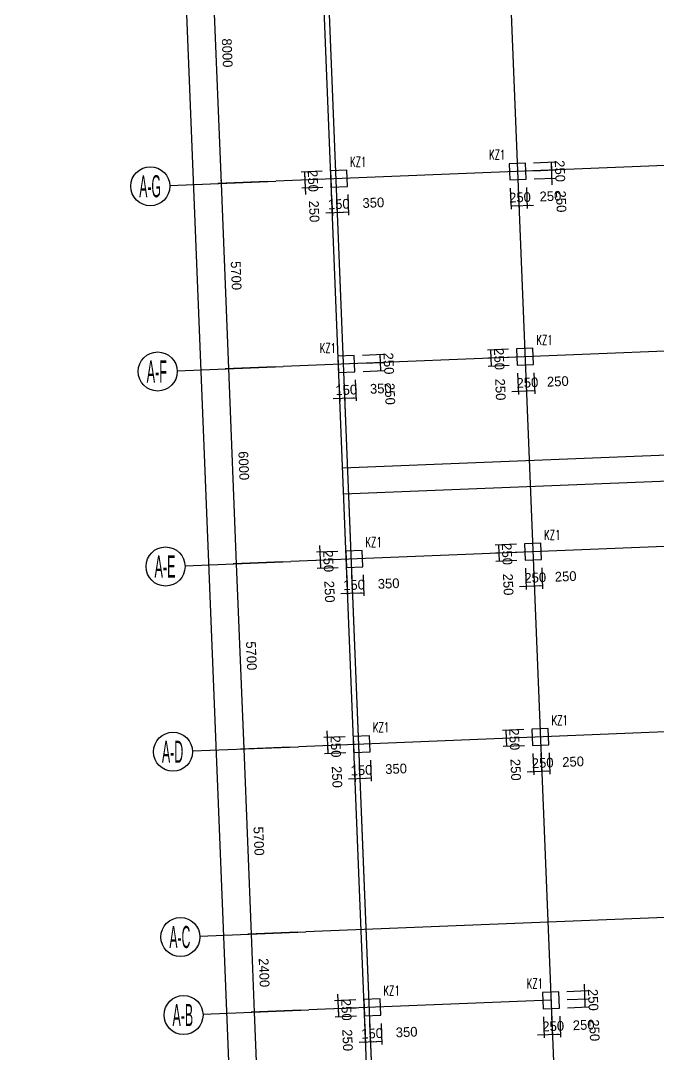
# Model space of a CAD drawing. Extents: x 19107 to 699106, y -67310 to 245688.
# Drawn here: x 471867 to 491483, y 75273 to 107050 of the extents above; entities that cross this region are included whole.
import ezdxf

# ---------------------------------------------------------------- set-up
doc = ezdxf.new("R2010")
doc.units = 0
doc.header["$LTSCALE"] = 100
doc.header["$MEASUREMENT"] = 0
for name, color, linetype in [('DIM', 3, 'Continuous'), ('DOTE', 253, 'Continuous'), ('L-AXIS', 3, 'Continuous'), ('Q-dote', 253, 'Continuous')]:
    doc.layers.add(name, color=color, linetype=linetype)
doc.layers.add('Select Column Frame Position', color=7, linetype='Continuous', lineweight=0)
doc.styles.get("Standard").update_dxf_attribs({"font": 'standard'})
doc.styles.add('汉字', font='汉字')
doc.dimstyles.get("Standard").update_dxf_attribs({"dimtxt": 300, "dimasz": 100, "dimexe": 100, "dimexo": 250, "dimgap": 100, "dimtad": 0, "dimtoh": 1, "dimdec": 0, "dimdsep": 46, "dimcen": 0.09, "dimclrt": 7, "dimadec": 0, "dimazin": 0, "dimtfac": 1, "dimtdec": 4, "dimtofl": 0, "dimtmove": 0, "dimatfit": 3, "dimfxl": 1, "dimtolj": 1, "dimtzin": 0, "dimarcsym": 0})

# ---------------------------------------------------------------- blocks, each defined once
blk = doc.blocks.new('*D2053')
at = {"layer": 'L-AXIS', "color": 0, "linetype": 'ByBlock', "lineweight": -2}
for p, q in [((474241, 232201), (471867, 232105)), ((478441, 70839), (471967, 232109)), ((480715, 70931), (478341, 70835))]:
    blk.add_line(p, q, dxfattribs=at)
for points in [[(471967, 232109), (471988, 232010), (471954, 232009)], [(478441, 70839), (478420, 70939), (478453, 70940)]]:
    blk.add_solid(points, dxfattribs=at)
at = {"layer": 'L-AXIS', "color": 7, "linetype": 'Continuous', "lineweight": -2, "insert": (475554, 151488), "char_height": 300, "width": 1111.67, "attachment_point": 5, "rotation": 272.2988, "style": '汉字'}
blk.add_mtext('161400', dxfattribs=at)
blk = doc.blocks.new('*D523')
at = {"layer": 'L-AXIS', "color": 0, "linetype": 'ByBlock', "lineweight": -2}
for p, q in [((480487, 76626), (478954, 76565)), ((479054, 76569), (479282, 70873)), ((480715, 70931), (479182, 70869))]:
    blk.add_line(p, q, dxfattribs=at)
for points in [[(479054, 76569), (479074, 76469), (479041, 76468)], [(479282, 70873), (479262, 70972), (479295, 70974)]]:
    blk.add_solid(points, dxfattribs=at)
at = {"layer": 'L-AXIS', "color": 7, "linetype": 'Continuous', "lineweight": -2, "insert": (479518, 73735), "char_height": 300, "width": 780, "attachment_point": 5, "rotation": 272.2988, "style": '汉字'}
blk.add_mtext('5700', dxfattribs=at)
blk = doc.blocks.new('_AXISO')
blk.add_circle((0, 0), 0.5)
blk = doc.blocks.new('*D1536')
at = {"layer": 'L-AXIS', "color": 0, "linetype": 'ByBlock', "lineweight": -2}
for p, q in [((479143, 110099), (477610, 110038)), ((477710, 110042), (478031, 102048)), ((479464, 102106), (477931, 102044))]:
    blk.add_line(p, q, dxfattribs=at)
for points in [[(477710, 110042), (477730, 109942), (477697, 109941)], [(478031, 102048), (478010, 102147), (478043, 102149)]]:
    blk.add_solid(points, dxfattribs=at)
at = {"layer": 'L-AXIS', "color": 7, "linetype": 'Continuous', "lineweight": -2, "insert": (478220, 106059), "char_height": 300, "width": 780, "attachment_point": 5, "rotation": 272.2988, "style": '汉字'}
blk.add_mtext('8000', dxfattribs=at)
blk = doc.blocks.new('*D2499')
at = {"layer": 'L-AXIS', "color": 0, "linetype": 'ByBlock', "lineweight": -2}
for p, q in [((479933, 90415), (478400, 90353)), ((478500, 90357), (478729, 84662)), ((480162, 84720), (478629, 84658))]:
    blk.add_line(p, q, dxfattribs=at)
for points in [[(478500, 90357), (478521, 90258), (478487, 90257)], [(478729, 84662), (478708, 84761), (478741, 84763)]]:
    blk.add_solid(points, dxfattribs=at)
at = {"layer": 'L-AXIS', "color": 7, "linetype": 'Continuous', "lineweight": -2, "insert": (478964, 87524), "char_height": 300, "width": 780, "attachment_point": 5, "rotation": 272.2988, "style": '汉字'}
blk.add_mtext('5700', dxfattribs=at)
blk = doc.blocks.new('*D2826')
at = {"layer": 'L-AXIS', "color": 0, "linetype": 'ByBlock', "lineweight": -2}
for p, q in [((480162, 84720), (478629, 84658)), ((478729, 84662), (478957, 78967)), ((480390, 79024), (478857, 78963))]:
    blk.add_line(p, q, dxfattribs=at)
for points in [[(478729, 84662), (478749, 84563), (478716, 84561)], [(478957, 78967), (478937, 79066), (478970, 79067)]]:
    blk.add_solid(points, dxfattribs=at)
at = {"layer": 'L-AXIS', "color": 7, "linetype": 'Continuous', "lineweight": -2, "insert": (479193, 81828), "char_height": 300, "width": 780, "attachment_point": 5, "rotation": 272.2988, "style": '汉字'}
blk.add_mtext('5700', dxfattribs=at)
blk = doc.blocks.new('*D3157')
at = {"layer": 'L-AXIS', "color": 0, "linetype": 'ByBlock', "lineweight": -2}
for p, q in [((480390, 79024), (478857, 78963)), ((478957, 78967), (479054, 76569)), ((480487, 76626), (478954, 76565))]:
    blk.add_line(p, q, dxfattribs=at)
for points in [[(478957, 78967), (478978, 78867), (478945, 78866)], [(479054, 76569), (479033, 76668), (479066, 76669)]]:
    blk.add_solid(points, dxfattribs=at)
at = {"layer": 'L-AXIS', "color": 7, "linetype": 'Continuous', "lineweight": -2, "insert": (479355, 77782), "char_height": 300, "width": 785, "attachment_point": 5, "rotation": 272.2988, "style": '汉字'}
blk.add_mtext('2400', dxfattribs=at)
blk = doc.blocks.new('*D3491')
at = {"layer": 'L-AXIS', "color": 0, "linetype": 'ByBlock', "lineweight": -2}
for p, q in [((479464, 102106), (477931, 102044)), ((478031, 102048), (478259, 96353)), ((479692, 96410), (478159, 96349))]:
    blk.add_line(p, q, dxfattribs=at)
for points in [[(478031, 102048), (478051, 101949), (478018, 101947)], [(478259, 96353), (478239, 96452), (478272, 96453)]]:
    blk.add_solid(points, dxfattribs=at)
at = {"layer": 'L-AXIS', "color": 7, "linetype": 'Continuous', "lineweight": -2, "insert": (478495, 99214), "char_height": 300, "width": 780, "attachment_point": 5, "rotation": 272.2988, "style": '汉字'}
blk.add_mtext('5700', dxfattribs=at)
blk = doc.blocks.new('*D1194')
at = {"layer": 'L-AXIS', "color": 0, "linetype": 'ByBlock', "lineweight": -2}
for p, q in [((479692, 96410), (478159, 96349)), ((478259, 96353), (478500, 90357)), ((479933, 90415), (478400, 90353))]:
    blk.add_line(p, q, dxfattribs=at)
for points in [[(478259, 96353), (478280, 96253), (478247, 96252)], [(478500, 90357), (478479, 90457), (478513, 90458)]]:
    blk.add_solid(points, dxfattribs=at)
at = {"layer": 'L-AXIS', "color": 7, "linetype": 'Continuous', "lineweight": -2, "insert": (478729, 93369), "char_height": 300, "width": 770, "attachment_point": 5, "rotation": 272.2988, "style": '汉字'}
blk.add_mtext('6000', dxfattribs=at)
blk = doc.blocks.new('*D3262')
at = {"layer": 'DIM', "color": 0, "linetype": 'ByBlock', "lineweight": -2}
for p, q in [((482173, 76944), (481523, 76918)), ((481615, 77122), (481641, 76472)), ((482183, 76694), (481533, 76668))]:
    blk.add_line(p, q, dxfattribs=at)
for points in [[(481623, 76922), (481602, 77021), (481636, 77022)], [(481633, 76672), (481654, 76573), (481621, 76572)]]:
    blk.add_solid(points, dxfattribs=at)
at = {"layer": 'DIM', "color": 7, "linetype": 'Continuous', "lineweight": -2, "insert": (481885, 76642), "char_height": 300, "width": 566.67, "attachment_point": 5, "rotation": 272.2988, "style": '汉字'}
blk.add_mtext('250', dxfattribs=at)
blk = doc.blocks.new('*D3627')
at = {"layer": 'DIM', "color": 0, "linetype": 'ByBlock', "lineweight": -2}
for p, q in [((482183, 76694), (481533, 76668)), ((481633, 76672), (481643, 76422)), ((482193, 76444), (481543, 76418))]:
    blk.add_line(p, q, dxfattribs=at)
for points in [[(481633, 76672), (481654, 76573), (481621, 76572)], [(481643, 76422), (481623, 76522), (481656, 76523)]]:
    blk.add_solid(points, dxfattribs=at)
at = {"layer": 'DIM', "color": 7, "linetype": 'Continuous', "lineweight": -2, "insert": (481922, 75707), "char_height": 300, "width": 566.67, "attachment_point": 5, "rotation": 272.2988, "style": '汉字'}
blk.add_mtext('250', dxfattribs=at)
blk = doc.blocks.new('*D3947')
at = {"layer": 'DIM', "color": 0, "linetype": 'ByBlock', "lineweight": -2}
for p, q in [((482453, 76205), (482479, 75555)), ((482602, 76211), (482629, 75561)), ((482275, 75647), (482824, 75669))]:
    blk.add_line(p, q, dxfattribs=at)
for points in [[(482475, 75655), (482375, 75634), (482374, 75668)], [(482625, 75661), (482724, 75682), (482725, 75648)]]:
    blk.add_solid(points, dxfattribs=at)
at = {"layer": 'DIM', "color": 7, "linetype": 'Continuous', "lineweight": -2, "insert": (482676, 75913), "char_height": 300, "width": 476.67, "attachment_point": 5, "rotation": 2.2988, "style": '汉字'}
blk.add_mtext('150', dxfattribs=at)
blk = doc.blocks.new('*D1680')
at = {"layer": 'DIM', "color": 0, "linetype": 'ByBlock', "lineweight": -2}
for p, q in [((482602, 76211), (482629, 75561)), ((482952, 76225), (482978, 75575)), ((482625, 75661), (482974, 75675))]:
    blk.add_line(p, q, dxfattribs=at)
for points in [[(482625, 75661), (482724, 75682), (482725, 75648)], [(482974, 75675), (482875, 75654), (482874, 75688)]]:
    blk.add_solid(points, dxfattribs=at)
at = {"layer": 'DIM', "color": 7, "linetype": 'Continuous', "lineweight": -2, "insert": (483740, 75956), "char_height": 300, "width": 566.67, "attachment_point": 5, "rotation": 2.2988, "style": '汉字'}
blk.add_mtext('350', dxfattribs=at)
blk = doc.blocks.new('*D2008')
at = {"layer": 'DIM', "color": 0, "linetype": 'ByBlock', "lineweight": -2}
for p, q in [((487948, 76425), (487974, 75776)), ((488198, 76435), (488224, 75786)), ((487770, 75868), (488420, 75894))]:
    blk.add_line(p, q, dxfattribs=at)
for points in [[(487970, 75876), (487871, 75855), (487870, 75888)], [(488220, 75886), (488319, 75906), (488321, 75873)]]:
    blk.add_solid(points, dxfattribs=at)
at = {"layer": 'DIM', "color": 7, "linetype": 'Continuous', "lineweight": -2, "insert": (488250, 76137), "char_height": 300, "width": 566.67, "attachment_point": 5, "rotation": 2.2988, "style": '汉字'}
blk.add_mtext('250', dxfattribs=at)
blk = doc.blocks.new('*D2032')
at = {"layer": 'DIM', "color": 0, "linetype": 'ByBlock', "lineweight": -2}
for p, q in [((488198, 76435), (488224, 75786)), ((488448, 76445), (488474, 75796)), ((488220, 75886), (488470, 75896))]:
    blk.add_line(p, q, dxfattribs=at)
for points in [[(488220, 75886), (488319, 75906), (488321, 75873)], [(488470, 75896), (488371, 75875), (488369, 75908)]]:
    blk.add_solid(points, dxfattribs=at)
at = {"layer": 'DIM', "color": 7, "linetype": 'Continuous', "lineweight": -2, "insert": (489186, 76175), "char_height": 300, "width": 566.67, "attachment_point": 5, "rotation": 2.2988, "style": '汉字'}
blk.add_mtext('250', dxfattribs=at)
blk = doc.blocks.new('*D2350')
at = {"layer": 'DIM', "color": 0, "linetype": 'ByBlock', "lineweight": -2}
for p, q in [((488677, 76955), (489327, 76981)), ((489237, 76727), (489227, 76977)), ((488688, 76705), (489337, 76731))]:
    blk.add_line(p, q, dxfattribs=at)
for points in [[(489227, 76977), (489248, 76878), (489214, 76876)], [(489237, 76727), (489216, 76826), (489250, 76828)]]:
    blk.add_solid(points, dxfattribs=at)
at = {"layer": 'DIM', "color": 7, "linetype": 'Continuous', "lineweight": -2, "insert": (489516, 76011), "char_height": 300, "width": 566.67, "attachment_point": 5, "rotation": 272.2988, "style": '汉字'}
blk.add_mtext('250', dxfattribs=at)
blk = doc.blocks.new('*D63')
at = {"layer": 'DIM', "color": 0, "linetype": 'ByBlock', "lineweight": -2}
for p, q in [((488667, 77205), (489317, 77231)), ((489235, 76777), (489209, 77427)), ((488677, 76955), (489327, 76981))]:
    blk.add_line(p, q, dxfattribs=at)
for points in [[(489217, 77227), (489196, 77326), (489230, 77327)], [(489227, 76977), (489248, 76878), (489214, 76876)]]:
    blk.add_solid(points, dxfattribs=at)
at = {"layer": 'DIM', "color": 7, "linetype": 'Continuous', "lineweight": -2, "insert": (489478, 76947), "char_height": 300, "width": 566.67, "attachment_point": 5, "rotation": 272.2988, "style": '汉字'}
blk.add_mtext('250', dxfattribs=at)
blk = doc.blocks.new('*D383')
at = {"layer": 'DIM', "color": 0, "linetype": 'ByBlock', "lineweight": -2}
for p, q in [((481290, 85215), (481316, 84566)), ((481848, 85037), (481198, 85011)), ((481858, 84788), (481208, 84762))]:
    blk.add_line(p, q, dxfattribs=at)
for points in [[(481298, 85015), (481278, 85115), (481311, 85116)], [(481308, 84766), (481329, 84666), (481296, 84665)]]:
    blk.add_solid(points, dxfattribs=at)
at = {"layer": 'DIM', "color": 7, "linetype": 'Continuous', "lineweight": -2, "insert": (481560, 84735), "char_height": 300, "width": 566.67, "attachment_point": 5, "rotation": 272.2988, "style": '汉字'}
blk.add_mtext('250', dxfattribs=at)
blk = doc.blocks.new('*D748')
at = {"layer": 'DIM', "color": 0, "linetype": 'ByBlock', "lineweight": -2}
for p, q in [((481858, 84788), (481208, 84762)), ((481868, 84538), (481218, 84512)), ((481308, 84766), (481318, 84516))]:
    blk.add_line(p, q, dxfattribs=at)
for points in [[(481308, 84766), (481329, 84666), (481296, 84665)], [(481318, 84516), (481298, 84615), (481331, 84616)]]:
    blk.add_solid(points, dxfattribs=at)
at = {"layer": 'DIM', "color": 7, "linetype": 'Continuous', "lineweight": -2, "insert": (481597, 83800), "char_height": 300, "width": 566.67, "attachment_point": 5, "rotation": 272.2988, "style": '汉字'}
blk.add_mtext('250', dxfattribs=at)
blk = doc.blocks.new('*D1073')
at = {"layer": 'DIM', "color": 0, "linetype": 'ByBlock', "lineweight": -2}
for p, q in [((482128, 84298), (482154, 83649)), ((482278, 84304), (482304, 83655)), ((481950, 83741), (482499, 83763))]:
    blk.add_line(p, q, dxfattribs=at)
for points in [[(482150, 83749), (482050, 83728), (482049, 83761)], [(482300, 83755), (482399, 83775), (482400, 83742)]]:
    blk.add_solid(points, dxfattribs=at)
at = {"layer": 'DIM', "color": 7, "linetype": 'Continuous', "lineweight": -2, "insert": (482351, 84007), "char_height": 300, "width": 476.67, "attachment_point": 5, "rotation": 2.2988, "style": '汉字'}
blk.add_mtext('150', dxfattribs=at)
blk = doc.blocks.new('*D4073')
at = {"layer": 'DIM', "color": 0, "linetype": 'ByBlock', "lineweight": -2}
for p, q in [((482278, 84304), (482304, 83655)), ((482627, 84318), (482653, 83669)), ((482300, 83755), (482649, 83769))]:
    blk.add_line(p, q, dxfattribs=at)
for points in [[(482300, 83755), (482399, 83775), (482400, 83742)], [(482649, 83769), (482550, 83748), (482549, 83781)]]:
    blk.add_solid(points, dxfattribs=at)
at = {"layer": 'DIM', "color": 7, "linetype": 'Continuous', "lineweight": -2, "insert": (483415, 84050), "char_height": 300, "width": 566.67, "attachment_point": 5, "rotation": 2.2988, "style": '汉字'}
blk.add_mtext('350', dxfattribs=at)
blk = doc.blocks.new('*D4399')
at = {"layer": 'DIM', "color": 0, "linetype": 'ByBlock', "lineweight": -2}
for p, q in [((487343, 85258), (486694, 85232)), ((486794, 85236), (486804, 84986)), ((487353, 85008), (486704, 84982))]:
    blk.add_line(p, q, dxfattribs=at)
for points in [[(486794, 85236), (486814, 85137), (486781, 85135)], [(486804, 84986), (486783, 85085), (486816, 85087)]]:
    blk.add_solid(points, dxfattribs=at)
at = {"layer": 'DIM', "color": 7, "linetype": 'Continuous', "lineweight": -2, "insert": (487055, 84956), "char_height": 300, "width": 566.67, "attachment_point": 5, "rotation": 272.2988, "style": '汉字'}
blk.add_mtext('250', dxfattribs=at)
blk = doc.blocks.new('*D4778')
at = {"layer": 'DIM', "color": 0, "linetype": 'ByBlock', "lineweight": -2}
for p, q in [((487353, 85008), (486704, 84982)), ((486804, 84986), (486814, 84736)), ((487363, 84758), (486714, 84732))]:
    blk.add_line(p, q, dxfattribs=at)
for points in [[(486804, 84986), (486824, 84887), (486791, 84886)], [(486814, 84736), (486793, 84836), (486827, 84837)]]:
    blk.add_solid(points, dxfattribs=at)
at = {"layer": 'DIM', "color": 7, "linetype": 'Continuous', "lineweight": -2, "insert": (487093, 84021), "char_height": 300, "width": 566.67, "attachment_point": 5, "rotation": 272.2988, "style": '汉字'}
blk.add_mtext('250', dxfattribs=at)
blk = doc.blocks.new('*D5094')
at = {"layer": 'DIM', "color": 0, "linetype": 'ByBlock', "lineweight": -2}
for p, q in [((487873, 84529), (487899, 83879)), ((487623, 84519), (487649, 83869)), ((487445, 83961), (488095, 83987))]:
    blk.add_line(p, q, dxfattribs=at)
for points in [[(487645, 83969), (487546, 83948), (487545, 83982)], [(487895, 83979), (487994, 84000), (487996, 83967)]]:
    blk.add_solid(points, dxfattribs=at)
at = {"layer": 'DIM', "color": 7, "linetype": 'Continuous', "lineweight": -2, "insert": (487925, 84231), "char_height": 300, "width": 566.67, "attachment_point": 5, "rotation": 2.2988, "style": '汉字'}
blk.add_mtext('250', dxfattribs=at)
blk = doc.blocks.new('*D2787')
at = {"layer": 'DIM', "color": 0, "linetype": 'ByBlock', "lineweight": -2}
for p, q in [((487873, 84529), (487899, 83879)), ((488123, 84539), (488149, 83889)), ((487895, 83979), (488145, 83989))]:
    blk.add_line(p, q, dxfattribs=at)
for points in [[(487895, 83979), (487994, 84000), (487996, 83967)], [(488145, 83989), (488046, 83969), (488044, 84002)]]:
    blk.add_solid(points, dxfattribs=at)
at = {"layer": 'DIM', "color": 7, "linetype": 'Continuous', "lineweight": -2, "insert": (488861, 84268), "char_height": 300, "width": 566.67, "attachment_point": 5, "rotation": 2.2988, "style": '汉字'}
blk.add_mtext('250', dxfattribs=at)
blk = doc.blocks.new('*D3098')
at = {"layer": 'DIM', "color": 0, "linetype": 'ByBlock', "lineweight": -2}
for p, q in [((481062, 90911), (481088, 90261)), ((481619, 90733), (480970, 90707)), ((481629, 90483), (480980, 90457))]:
    blk.add_line(p, q, dxfattribs=at)
for points in [[(481070, 90711), (481049, 90810), (481082, 90811)], [(481080, 90461), (481100, 90362), (481067, 90360)]]:
    blk.add_solid(points, dxfattribs=at)
at = {"layer": 'DIM', "color": 7, "linetype": 'Continuous', "lineweight": -2, "insert": (481331, 90431), "char_height": 300, "width": 566.67, "attachment_point": 5, "rotation": 272.2988, "style": '汉字'}
blk.add_mtext('250', dxfattribs=at)
blk = doc.blocks.new('*D3464')
at = {"layer": 'DIM', "color": 0, "linetype": 'ByBlock', "lineweight": -2}
for p, q in [((481629, 90483), (480980, 90457)), ((481080, 90461), (481090, 90211)), ((481639, 90233), (480990, 90207))]:
    blk.add_line(p, q, dxfattribs=at)
for points in [[(481080, 90461), (481100, 90362), (481067, 90360)], [(481090, 90211), (481069, 90310), (481102, 90312)]]:
    blk.add_solid(points, dxfattribs=at)
at = {"layer": 'DIM', "color": 7, "linetype": 'Continuous', "lineweight": -2, "insert": (481369, 89495), "char_height": 300, "width": 566.67, "attachment_point": 5, "rotation": 272.2988, "style": '汉字'}
blk.add_mtext('250', dxfattribs=at)
blk = doc.blocks.new('*D3787')
at = {"layer": 'DIM', "color": 0, "linetype": 'ByBlock', "lineweight": -2}
for p, q in [((481899, 89993), (481925, 89344)), ((482049, 90000), (482075, 89350)), ((481721, 89436), (482271, 89458))]:
    blk.add_line(p, q, dxfattribs=at)
for points in [[(481921, 89444), (481822, 89423), (481821, 89457)], [(482071, 89450), (482170, 89471), (482172, 89437)]]:
    blk.add_solid(points, dxfattribs=at)
at = {"layer": 'DIM', "color": 7, "linetype": 'Continuous', "lineweight": -2, "insert": (482122, 89702), "char_height": 300, "width": 476.67, "attachment_point": 5, "rotation": 2.2988, "style": '汉字'}
blk.add_mtext('150', dxfattribs=at)
blk = doc.blocks.new('*D1522')
at = {"layer": 'DIM', "color": 0, "linetype": 'ByBlock', "lineweight": -2}
for p, q in [((482049, 90000), (482075, 89350)), ((482399, 90014), (482425, 89364)), ((482071, 89450), (482421, 89464))]:
    blk.add_line(p, q, dxfattribs=at)
for points in [[(482071, 89450), (482170, 89471), (482172, 89437)], [(482421, 89464), (482321, 89443), (482320, 89477)]]:
    blk.add_solid(points, dxfattribs=at)
at = {"layer": 'DIM', "color": 7, "linetype": 'Continuous', "lineweight": -2, "insert": (483186, 89745), "char_height": 300, "width": 566.67, "attachment_point": 5, "rotation": 2.2988, "style": '汉字'}
blk.add_mtext('350', dxfattribs=at)
blk = doc.blocks.new('*D1832')
at = {"layer": 'DIM', "color": 0, "linetype": 'ByBlock', "lineweight": -2}
for p, q in [((487115, 90953), (486465, 90927)), ((486565, 90931), (486575, 90682)), ((487125, 90704), (486475, 90678))]:
    blk.add_line(p, q, dxfattribs=at)
for points in [[(486565, 90931), (486586, 90832), (486553, 90831)], [(486575, 90682), (486555, 90781), (486588, 90782)]]:
    blk.add_solid(points, dxfattribs=at)
at = {"layer": 'DIM', "color": 7, "linetype": 'Continuous', "lineweight": -2, "insert": (486827, 90651), "char_height": 300, "width": 566.67, "attachment_point": 5, "rotation": 272.2988, "style": '汉字'}
blk.add_mtext('250', dxfattribs=at)
blk = doc.blocks.new('*D1871')
at = {"layer": 'DIM', "color": 0, "linetype": 'ByBlock', "lineweight": -2}
for p, q in [((487125, 90704), (486475, 90678)), ((486575, 90682), (486585, 90432)), ((487135, 90454), (486485, 90428))]:
    blk.add_line(p, q, dxfattribs=at)
for points in [[(486575, 90682), (486596, 90582), (486563, 90581)], [(486585, 90432), (486565, 90531), (486598, 90532)]]:
    blk.add_solid(points, dxfattribs=at)
at = {"layer": 'DIM', "color": 7, "linetype": 'Continuous', "lineweight": -2, "insert": (486864, 89716), "char_height": 300, "width": 566.67, "attachment_point": 5, "rotation": 272.2988, "style": '汉字'}
blk.add_mtext('250', dxfattribs=at)
blk = doc.blocks.new('*D2193')
at = {"layer": 'DIM', "color": 0, "linetype": 'ByBlock', "lineweight": -2}
for p, q in [((487395, 90214), (487421, 89565)), ((487644, 90224), (487671, 89575)), ((487217, 89657), (487866, 89683))]:
    blk.add_line(p, q, dxfattribs=at)
for points in [[(487417, 89665), (487317, 89644), (487316, 89677)], [(487666, 89675), (487766, 89695), (487767, 89662)]]:
    blk.add_solid(points, dxfattribs=at)
at = {"layer": 'DIM', "color": 7, "linetype": 'Continuous', "lineweight": -2, "insert": (487697, 89926), "char_height": 300, "width": 566.67, "attachment_point": 5, "rotation": 2.2988, "style": '汉字'}
blk.add_mtext('250', dxfattribs=at)
blk = doc.blocks.new('*D2543')
at = {"layer": 'DIM', "color": 0, "linetype": 'ByBlock', "lineweight": -2}
for p, q in [((487644, 90224), (487671, 89575)), ((487894, 90234), (487920, 89585)), ((487666, 89675), (487916, 89685))]:
    blk.add_line(p, q, dxfattribs=at)
for points in [[(487666, 89675), (487766, 89695), (487767, 89662)], [(487916, 89685), (487817, 89664), (487816, 89697)]]:
    blk.add_solid(points, dxfattribs=at)
at = {"layer": 'DIM', "color": 7, "linetype": 'Continuous', "lineweight": -2, "insert": (488632, 89964), "char_height": 300, "width": 566.67, "attachment_point": 5, "rotation": 2.2988, "style": '汉字'}
blk.add_mtext('250', dxfattribs=at)
blk = doc.blocks.new('*D233')
at = {"layer": 'DIM', "color": 0, "linetype": 'ByBlock', "lineweight": -2}
for p, q in [((481658, 95989), (481684, 95339)), ((481808, 95995), (481834, 95345)), ((481481, 95431), (482030, 95453))]:
    blk.add_line(p, q, dxfattribs=at)
for points in [[(481680, 95439), (481581, 95418), (481580, 95452)], [(481830, 95445), (481930, 95466), (481931, 95432)]]:
    blk.add_solid(points, dxfattribs=at)
at = {"layer": 'DIM', "color": 7, "linetype": 'Continuous', "lineweight": -2, "insert": (481882, 95697), "char_height": 300, "width": 476.67, "attachment_point": 5, "rotation": 2.2988, "style": '汉字'}
blk.add_mtext('150', dxfattribs=at)
blk = doc.blocks.new('*D593')
at = {"layer": 'DIM', "color": 0, "linetype": 'ByBlock', "lineweight": -2}
for p, q in [((481808, 95995), (481834, 95345)), ((482158, 96009), (482184, 95359)), ((481830, 95445), (482180, 95459))]:
    blk.add_line(p, q, dxfattribs=at)
for points in [[(481830, 95445), (481930, 95466), (481931, 95432)], [(482180, 95459), (482081, 95439), (482079, 95472)]]:
    blk.add_solid(points, dxfattribs=at)
at = {"layer": 'DIM', "color": 7, "linetype": 'Continuous', "lineweight": -2, "insert": (482946, 95740), "char_height": 300, "width": 566.67, "attachment_point": 5, "rotation": 2.2988, "style": '汉字'}
blk.add_mtext('350', dxfattribs=at)
blk = doc.blocks.new('*D916')
at = {"layer": 'DIM', "color": 0, "linetype": 'ByBlock', "lineweight": -2}
for p, q in [((482388, 96518), (483037, 96544)), ((482398, 96269), (483047, 96295)), ((482947, 96291), (482937, 96540))]:
    blk.add_line(p, q, dxfattribs=at)
for points in [[(482937, 96540), (482958, 96441), (482925, 96440)], [(482947, 96291), (482927, 96390), (482960, 96391)]]:
    blk.add_solid(points, dxfattribs=at)
at = {"layer": 'DIM', "color": 7, "linetype": 'Continuous', "lineweight": -2, "insert": (483226, 95575), "char_height": 300, "width": 566.67, "attachment_point": 5, "rotation": 272.2988, "style": '汉字'}
blk.add_mtext('250', dxfattribs=at)
blk = doc.blocks.new('*D1280')
at = {"layer": 'DIM', "color": 0, "linetype": 'ByBlock', "lineweight": -2}
for p, q in [((482378, 96768), (483027, 96794)), ((482937, 96540), (482927, 96790)), ((482388, 96518), (483037, 96544))]:
    blk.add_line(p, q, dxfattribs=at)
for points in [[(482927, 96790), (482948, 96691), (482915, 96690)], [(482937, 96540), (482917, 96640), (482950, 96641)]]:
    blk.add_solid(points, dxfattribs=at)
at = {"layer": 'DIM', "color": 7, "linetype": 'Continuous', "lineweight": -2, "insert": (483189, 96510), "char_height": 300, "width": 566.67, "attachment_point": 5, "rotation": 272.2988, "style": '汉字'}
blk.add_mtext('250', dxfattribs=at)
blk = doc.blocks.new('*D4241')
at = {"layer": 'DIM', "color": 0, "linetype": 'ByBlock', "lineweight": -2}
for p, q in [((486874, 96949), (486225, 96923)), ((486325, 96927), (486335, 96677)), ((486884, 96699), (486235, 96673))]:
    blk.add_line(p, q, dxfattribs=at)
for points in [[(486325, 96927), (486345, 96827), (486312, 96826)], [(486335, 96677), (486314, 96776), (486347, 96777)]]:
    blk.add_solid(points, dxfattribs=at)
at = {"layer": 'DIM', "color": 7, "linetype": 'Continuous', "lineweight": -2, "insert": (486586, 96647), "char_height": 300, "width": 566.67, "attachment_point": 5, "rotation": 272.2988, "style": '汉字'}
blk.add_mtext('250', dxfattribs=at)
blk = doc.blocks.new('*D4613')
at = {"layer": 'DIM', "color": 0, "linetype": 'ByBlock', "lineweight": -2}
for p, q in [((486884, 96699), (486235, 96673)), ((486335, 96677), (486345, 96427)), ((486894, 96449), (486245, 96423))]:
    blk.add_line(p, q, dxfattribs=at)
for points in [[(486335, 96677), (486355, 96578), (486322, 96576)], [(486345, 96427), (486324, 96526), (486357, 96528)]]:
    blk.add_solid(points, dxfattribs=at)
at = {"layer": 'DIM', "color": 7, "linetype": 'Continuous', "lineweight": -2, "insert": (486624, 95711), "char_height": 300, "width": 566.67, "attachment_point": 5, "rotation": 272.2988, "style": '汉字'}
blk.add_mtext('250', dxfattribs=at)
blk = doc.blocks.new('*D4939')
at = {"layer": 'DIM', "color": 0, "linetype": 'ByBlock', "lineweight": -2}
for p, q in [((487154, 96209), (487180, 95560)), ((487404, 96219), (487430, 95570)), ((486976, 95652), (487626, 95678))]:
    blk.add_line(p, q, dxfattribs=at)
for points in [[(487176, 95660), (487077, 95639), (487075, 95672)], [(487426, 95670), (487525, 95690), (487526, 95657)]]:
    blk.add_solid(points, dxfattribs=at)
at = {"layer": 'DIM', "color": 7, "linetype": 'Continuous', "lineweight": -2, "insert": (487456, 95921), "char_height": 300, "width": 566.67, "attachment_point": 5, "rotation": 2.2988, "style": '汉字'}
blk.add_mtext('250', dxfattribs=at)
blk = doc.blocks.new('*D5304')
at = {"layer": 'DIM', "color": 0, "linetype": 'ByBlock', "lineweight": -2}
for p, q in [((487404, 96219), (487430, 95570)), ((487654, 96229), (487680, 95580)), ((487426, 95670), (487676, 95680))]:
    blk.add_line(p, q, dxfattribs=at)
for points in [[(487426, 95670), (487525, 95690), (487526, 95657)], [(487676, 95680), (487576, 95659), (487575, 95692)]]:
    blk.add_solid(points, dxfattribs=at)
at = {"layer": 'DIM', "color": 7, "linetype": 'Continuous', "lineweight": -2, "insert": (488391, 95959), "char_height": 300, "width": 566.67, "attachment_point": 5, "rotation": 2.2988, "style": '汉字'}
blk.add_mtext('250', dxfattribs=at)
blk = doc.blocks.new('*D2952')
at = {"layer": 'DIM', "color": 0, "linetype": 'ByBlock', "lineweight": -2}
for p, q in [((481146, 102423), (480496, 102397)), ((480596, 102401), (480606, 102151)), ((481156, 102173), (480506, 102147))]:
    blk.add_line(p, q, dxfattribs=at)
for points in [[(480596, 102401), (480617, 102302), (480584, 102301)], [(480606, 102151), (480586, 102251), (480619, 102252)]]:
    blk.add_solid(points, dxfattribs=at)
at = {"layer": 'DIM', "color": 7, "linetype": 'Continuous', "lineweight": -2, "insert": (480858, 102121), "char_height": 300, "width": 566.67, "attachment_point": 5, "rotation": 272.2988, "style": '汉字'}
blk.add_mtext('250', dxfattribs=at)
blk = doc.blocks.new('*D3311')
at = {"layer": 'DIM', "color": 0, "linetype": 'ByBlock', "lineweight": -2}
for p, q in [((480598, 102351), (480624, 101702)), ((481156, 102173), (480506, 102147)), ((481166, 101924), (480516, 101898))]:
    blk.add_line(p, q, dxfattribs=at)
for points in [[(480606, 102151), (480586, 102251), (480619, 102252)], [(480616, 101902), (480637, 101802), (480604, 101801)]]:
    blk.add_solid(points, dxfattribs=at)
at = {"layer": 'DIM', "color": 7, "linetype": 'Continuous', "lineweight": -2, "insert": (480895, 101186), "char_height": 300, "width": 566.67, "attachment_point": 5, "rotation": 272.2988, "style": '汉字'}
blk.add_mtext('250', dxfattribs=at)
blk = doc.blocks.new('*D3638')
at = {"layer": 'DIM', "color": 0, "linetype": 'ByBlock', "lineweight": -2}
for p, q in [((486925, 101905), (486951, 101255)), ((487175, 101915), (487201, 101265)), ((486947, 101355), (487197, 101365))]:
    blk.add_line(p, q, dxfattribs=at)
for points in [[(486947, 101355), (487047, 101376), (487048, 101343)], [(487197, 101365), (487098, 101345), (487097, 101378)]]:
    blk.add_solid(points, dxfattribs=at)
at = {"layer": 'DIM', "color": 7, "linetype": 'Continuous', "lineweight": -2, "insert": (487227, 101617), "char_height": 300, "width": 566.67, "attachment_point": 5, "rotation": 2.2988, "style": '汉字'}
blk.add_mtext('250', dxfattribs=at)
blk = doc.blocks.new('*D4005')
at = {"layer": 'DIM', "color": 0, "linetype": 'ByBlock', "lineweight": -2}
for p, q in [((487175, 101915), (487201, 101265)), ((487425, 101925), (487451, 101275)), ((486997, 101357), (487647, 101383))]:
    blk.add_line(p, q, dxfattribs=at)
for points in [[(487197, 101365), (487098, 101345), (487097, 101378)], [(487447, 101375), (487546, 101396), (487548, 101363)]]:
    blk.add_solid(points, dxfattribs=at)
at = {"layer": 'DIM', "color": 7, "linetype": 'Continuous', "lineweight": -2, "insert": (488163, 101654), "char_height": 300, "width": 566.67, "attachment_point": 5, "rotation": 2.2988, "style": '汉字'}
blk.add_mtext('250', dxfattribs=at)
blk = doc.blocks.new('*D1691')
at = {"layer": 'DIM', "color": 0, "linetype": 'ByBlock', "lineweight": -2}
for p, q in [((488222, 102007), (488196, 102656)), ((487655, 102434), (488304, 102460)), ((487665, 102185), (488314, 102211))]:
    blk.add_line(p, q, dxfattribs=at)
for points in [[(488204, 102456), (488184, 102556), (488217, 102557)], [(488214, 102207), (488235, 102107), (488202, 102106)]]:
    blk.add_solid(points, dxfattribs=at)
at = {"layer": 'DIM', "color": 7, "linetype": 'Continuous', "lineweight": -2, "insert": (488493, 101491), "char_height": 300, "width": 566.67, "attachment_point": 5, "rotation": 272.2988, "style": '汉字'}
blk.add_mtext('250', dxfattribs=at)
blk = doc.blocks.new('*D1722')
at = {"layer": 'DIM', "color": 0, "linetype": 'ByBlock', "lineweight": -2}
for p, q in [((487645, 102684), (488294, 102710)), ((488204, 102456), (488194, 102706)), ((487655, 102434), (488304, 102460))]:
    blk.add_line(p, q, dxfattribs=at)
for points in [[(488194, 102706), (488215, 102607), (488182, 102606)], [(488204, 102456), (488184, 102556), (488217, 102557)]]:
    blk.add_solid(points, dxfattribs=at)
at = {"layer": 'DIM', "color": 7, "linetype": 'Continuous', "lineweight": -2, "insert": (488456, 102426), "char_height": 300, "width": 566.67, "attachment_point": 5, "rotation": 272.2988, "style": '汉字'}
blk.add_mtext('250', dxfattribs=at)
blk = doc.blocks.new('*D3300')
at = {"layer": 'DIM', "color": 0, "linetype": 'ByBlock', "lineweight": -2}
for p, q in [((481580, 101690), (481605, 101058)), ((481430, 101684), (481455, 101052)), ((481251, 101144), (481801, 101166))]:
    blk.add_line(p, q, dxfattribs=at)
for points in [[(481451, 101152), (481352, 101131), (481351, 101165)], [(481601, 101158), (481700, 101179), (481702, 101145)]]:
    blk.add_solid(points, dxfattribs=at)
at = {"layer": 'DIM', "color": 7, "linetype": 'Continuous', "lineweight": -2, "insert": (481652, 101410), "char_height": 300, "width": 476.67, "attachment_point": 5, "rotation": 2.2988, "style": '汉字'}
blk.add_mtext('150', dxfattribs=at)
blk = doc.blocks.new('*D2039')
at = {"layer": 'DIM', "color": 0, "linetype": 'ByBlock', "lineweight": -2}
for p, q in [((481580, 101690), (481605, 101058)), ((481929, 101704), (481955, 101072)), ((481601, 101158), (481951, 101172))]:
    blk.add_line(p, q, dxfattribs=at)
for points in [[(481601, 101158), (481700, 101179), (481702, 101145)], [(481951, 101172), (481851, 101151), (481850, 101185)]]:
    blk.add_solid(points, dxfattribs=at)
at = {"layer": 'DIM', "color": 7, "linetype": 'Continuous', "lineweight": -2, "insert": (482716, 101453), "char_height": 300, "width": 566.67, "attachment_point": 5, "rotation": 2.2988, "style": '汉字'}
blk.add_mtext('350', dxfattribs=at)
blk = doc.blocks.new('1')
at = {"layer": 'DOTE'}
blk.add_line((458698, 592855), (587451, 458371), dxfattribs=at)
blk = doc.blocks.new('后浇带现场')
at = {"color": 6, "lineweight": 30}
for points in [[(662200, 674230), (718557, 674230), (718557, 624270), (707583, 624270), (707286, 620897), (700215, 616964), (698139, 620873), (664797, 619534)], [(662200, 673430), (717757, 673430), (717757, 625070), (706851, 625070), (706526, 621390), (700538, 618060), (698609, 621692), (664765, 620333)]]:
    blk.add_lwpolyline(points, dxfattribs=at)
at = {"layer": 'Q-dote'}
blk.add_line((659263, 761135), (666731, 575100), dxfattribs=at)
at = {"color": 1, "lineweight": 30, "rotation": 318.5460777723208}
blk.add_blockref('1', (-77006, 620463), dxfattribs=at)

msp = doc.modelspace()

# ---------------------------------------------------------------- linework, layer by layer
at = {"color": 6, "lineweight": 30}
msp.add_lwpolyline([(476181.3, 232428.8), (494258.1, 233154.4), (494258.1, 231537.9), (540808.1, 231537.9), (540808.1, 232387.9), (590208.1, 232387.9), (590208.1, 232187.9), (593108.1, 232187.9), (593108.1, 230737.9), (608058.1, 230737.9), (608058.1, 231687.9), (648158.1, 231687.9), (648158.1, 230737.9), (657058.1, 230737.9), (657158.1, 196187.9), (658248.2, 196187.9), (663075.9, 83077.9), (659946, 47787.8), (654318.1, 48286.9), (653832.2, 42808.4), (496133.5, 56794.9), (482757.4, 68610.1), (476181.3, 232428.8)], dxfattribs=at)
at = {"layer": 'DOTE'}
for p, q in [((481860.1, 234317.6), (489328.1, 48282.5)), ((476264.6, 234093), (483732.6, 48057.9)), ((506289.7, 103182.4), (479713.7, 102115.6)), ((506518.3, 97487), (479942.3, 96420.2)), ((513155.7, 91748.6), (480182.9, 90425)), ((506987.6, 85796.4), (480411.6, 84729.6)), ((507216.2, 80101), (480640.2, 79034.2)), ((488177.9, 76934.8), (480736.5, 76636.1))]:
    msp.add_line(p, q, dxfattribs=at)
at = {"layer": 'L-AXIS'}
for p, q in [((476454.5, 101984.8), (479713.7, 102115.6)), ((476683.1, 96289.3), (479942.3, 96420.2)), ((476923.8, 90294.2), (480182.9, 90425)), ((477152.4, 84598.8), (480411.6, 84729.6)), ((477381, 78903.3), (480640.2, 79034.2)), ((477477.3, 76505.3), (480736.5, 76636.1))]:
    msp.add_line(p, q, dxfattribs=at)
at = {"layer": 'Select Column Frame Position', "color": 7, "linetype": 'Continuous', "lineweight": -3}
for points in [[(486915.3, 102154.6), (487414.9, 102174.6), (487394.8, 102674.2), (486895.3, 102654.2), (486915.3, 102154.6)], [(481419.7, 101933.8), (481919.3, 101953.9), (481899.3, 102453.4), (481399.7, 102433.4), (481419.7, 101933.8)], [(487143.9, 96459.1), (487643.5, 96479.1), (487623.5, 96978.7), (487123.9, 96958.7), (487143.9, 96459.1)], [(481648.4, 96238.5), (482148, 96258.5), (482127.9, 96758.1), (481628.3, 96738.1), (481648.4, 96238.5)], [(487384.6, 90463.9), (487884.2, 90484), (487864.1, 90983.6), (487364.5, 90963.5), (487384.6, 90463.9)], [(481889, 90243.3), (482388.6, 90263.3), (482368.6, 90762.9), (481869, 90742.9), (481889, 90243.3)], [(487613.2, 84768.5), (488112.8, 84788.5), (488092.8, 85288.1), (487593.2, 85268.1), (487613.2, 84768.5)], [(482117.7, 84547.9), (482617.3, 84567.9), (482597.2, 85067.5), (482097.6, 85047.5), (482117.7, 84547.9)], [(482442.6, 76454.4), (482942.1, 76474.5), (482922.1, 76974.1), (482422.5, 76954), (482442.6, 76454.4)], [(487938.1, 76675), (488437.7, 76695.1), (488417.7, 77194.7), (487918.1, 77174.6), (487938.1, 76675)]]:
    msp.add_lwpolyline(points, dxfattribs=at)

# ---------------------------------------------------------------- block references
at = {"color": 3, "lineweight": 30}
msp.add_blockref('后浇带现场', (-182998.7, -527042.1), dxfattribs=at)
at = {"layer": 'L-AXIS'}
ref = msp.add_blockref('_AXISO', (475855, 101960.7), dxfattribs=dict(at, xscale=1199.999999999997, yscale=1200, rotation=359.999645787379))
ref.add_attrib('A', 'A-G', (475515.5, 101621.3), dxfattribs={"height": 678.82, "style": '汉字', "width": 0.412698})
ref = msp.add_blockref('_AXISO', (476083.6, 96265.3), dxfattribs=dict(at, xscale=1199.999999999997, yscale=1200, rotation=359.999645787379))
ref.add_attrib('A', 'A-F', (475744.2, 95925.9), dxfattribs={"height": 678.82, "style": '汉字', "width": 0.42623})
ref = msp.add_blockref('_AXISO', (476324.2, 90270.1), dxfattribs=dict(at, xscale=1199.999999999997, yscale=1200, rotation=359.999645787379))
ref.add_attrib('A', 'A-E', (475984.8, 89930.7), dxfattribs={"height": 678.82, "style": '汉字', "width": 0.42623})
ref = msp.add_blockref('_AXISO', (476552.9, 84574.7), dxfattribs=dict(at, xscale=1199.999999999997, yscale=1200, rotation=359.999645787379))
ref.add_attrib('A', 'A-D', (476213.5, 84235.3), dxfattribs={"height": 678.82, "style": '汉字', "width": 0.419355})
ref = msp.add_blockref('_AXISO', (476781.5, 78879.3), dxfattribs=dict(at, xscale=1199.999999999997, yscale=1200, rotation=359.999645787379))
ref.add_attrib('A', 'A-C', (476442.1, 78539.9), dxfattribs={"height": 678.82, "style": '汉字', "width": 0.412698})
ref = msp.add_blockref('_AXISO', (476877.8, 76481.2), dxfattribs=dict(at, xscale=1199.999999999997, yscale=1200, rotation=359.999645787379))
ref.add_attrib('A', 'A-B', (476538.4, 76141.8), dxfattribs={"height": 678.82, "style": '汉字', "width": 0.419355})

# ---------------------------------------------------------------- texts
at = {"color": 200, "linetype": 'Continuous', "lineweight": -3, "width": 0.7}
for p in [(486273, 102780.3), (482001.3, 102559.5), (487729.5, 97084.8), (481063.3, 96835.9), (487970.2, 91089.6), (482474.6, 90869), (488198.8, 85394.2), (482703.3, 85173.6), (487435.4, 77300.7), (483028.2, 77080.1)]:
    msp.add_text('KZ1', height=300, dxfattribs=at).set_placement(p)

# ---------------------------------------------------------------- dimensions: what is measured, and where the dimension line sits
at = {"layer": 'DIM', "color": 200}
for p1, p2, distance, picture, middle in [((487404.9, 102424.3), (487394.8, 102674.2), -800, '*D1722', (488435.3, 102934.2)), ((487414.9, 102174.6), (487404.9, 102424.3), -800, '*D1691', (488472.8, 101998.8)), ((481395.7, 102433.4), (481405.7, 102183.5), -800, '*D2952', (480837.4, 102629.2)), ((481405.7, 102183.5), (481415.7, 101933.8), -800, '*D3311', (480874.9, 101693.8)), ((486915.3, 102154.6), (487165.1, 102164.6), -800, '*D3638', (486719.5, 101596.3)), ((487165.1, 102164.6), (487414.9, 102174.6), -800, '*D4005', (487654.9, 101633.8)), ((481419.7, 101933.8), (481569.6, 101939.8), -782.5, '*D3300', (481239.3, 101393.7)), ((482137.9, 96508.3), (482127.9, 96758.1), -800, '*D1280', (483168.3, 97018.1)), ((487123.9, 96958.7), (487133.9, 96708.9), -800, '*D4241', (486565.6, 97154.5)), ((487133.9, 96708.9), (487143.9, 96459.1), -800, '*D4613', (486603.1, 96219.1)), ((482148, 96258.5), (482137.9, 96508.3), -800, '*D916', (483205.9, 96082.7)), ((487143.9, 96459.1), (487393.7, 96469.1), -800, '*D4939', (486948.1, 95900.8)), ((487393.7, 96469.1), (487643.5, 96479.1), -800, '*D5304', (487883.5, 95938.3)), ((481648.4, 96238.5), (481798.2, 96244.5), -800, '*D233', (481468.7, 95680.8)), ((481798.2, 96244.5), (482148, 96258.5), -800, '*D593', (482387.9, 95717.7)), ((481869, 90742.9), (481879, 90493.1), -800, '*D3098', (481310.7, 90938.7)), ((487364.5, 90963.5), (487374.6, 90713.7), -800, '*D1832', (486806.2, 91159.3)), ((487374.6, 90713.7), (487384.6, 90463.9), -800, '*D1871', (486843.8, 90223.9)), ((481879, 90493.1), (481889, 90243.3), -800, '*D3464', (481348.2, 90003.3)), ((481889, 90243.3), (482038.9, 90249.3), -800, '*D3787', (481709.3, 89685.6)), ((482038.9, 90249.3), (482388.6, 90263.3), -800, '*D1522', (482628.6, 89722.5)), ((487384.6, 90463.9), (487634.4, 90473.9), -800, '*D2193', (487188.8, 89905.6)), ((487634.4, 90473.9), (487884.2, 90484), -800, '*D2543', (488124.2, 89943.1)), ((482097.6, 85047.5), (482107.6, 84797.7), -800, '*D383', (481539.3, 85243.3)), ((487593.2, 85268.1), (487603.2, 85018.3), -800, '*D4399', (487034.9, 85463.9)), ((487603.2, 85018.3), (487613.2, 84768.5), -800, '*D4778', (487072.4, 84528.5)), ((482107.6, 84797.7), (482117.7, 84547.9), -800, '*D748', (481576.8, 84307.9)), ((482117.7, 84547.9), (482267.5, 84553.9), -800, '*D1073', (481938, 83990.2)), ((482267.5, 84553.9), (482617.3, 84567.9), -800, '*D4073', (482857.2, 84027.1)), ((487613.2, 84768.5), (487863, 84778.5), -800, '*D5094', (487417.4, 84210.2)), ((487863, 84778.5), (488112.8, 84788.5), -800, '*D2787', (488352.8, 84247.7)), ((488427.7, 76944.9), (488417.7, 77194.7), -800, '*D63', (489458.1, 77454.7)), ((482422.5, 76954), (482432.5, 76704.2), -800, '*D3262', (481864.2, 77149.8)), ((488437.7, 76695.1), (488427.7, 76944.9), -800, '*D2350', (489495.6, 76519.3)), ((482432.5, 76704.2), (482442.6, 76454.4), -800, '*D3627', (481901.7, 76214.4)), ((487938.1, 76675), (488187.9, 76685), -800, '*D2008', (487742.3, 76116.7)), ((488187.9, 76685), (488437.7, 76695.1), -800, '*D2032', (488677.7, 76154.3)), ((482442.6, 76454.4), (482592.4, 76460.4), -800, '*D3947', (482262.9, 75896.7)), ((482592.4, 76460.4), (482942.1, 76474.5), -800, '*D1680', (483182.1, 75933.6))]:
    dim = msp.add_aligned_dim(p1=p1, p2=p2, distance=distance, dimstyle='Standard', dxfattribs=at)
    dim.commit()
    dim.dimension.update_dxf_attribs({"geometry": picture, "text_midpoint": middle})
dim = msp.add_linear_dim(base=(481950.7, 101172), p1=(481569.6, 101939.8), p2=(481919.3, 101953.9), angle=182.29877, dimstyle='Standard', dxfattribs=at)
dim.commit()
dim.dimension.update_dxf_attribs({"geometry": '*D2039', "text_midpoint": (482158.6, 101430.6)})
at = {"layer": 'L-AXIS'}
for base, p1, p2, picture, middle in [((471967, 232109.5), (480965.1, 70940.7), (474491.3, 232210.8), '*D2053', (475553.6, 151488.5)), ((478030.7, 102048), (479392.8, 110109.2), (479713.7, 102115.6), '*D1536', (478220, 106058.9)), ((478259.4, 96352.6), (479713.7, 102115.6), (479942.3, 96420.2), '*D3491', (478494.8, 99214.4)), ((478500, 90357.5), (479942.3, 96420.2), (480182.9, 90425), '*D1194', (478729.4, 93369.1)), ((478728.6, 84662), (480182.9, 90425), (480411.6, 84729.6), '*D2499', (478964.1, 87523.8)), ((478957.3, 78966.6), (480411.6, 84729.6), (480640.2, 79034.2), '*D2826', (479192.7, 81828.4)), ((479053.5, 76568.6), (480640.2, 79034.2), (480736.5, 76636.1), '*D3157', (479355.1, 77781.6)), ((479282.2, 70873.1), (480736.5, 76636.1), (480965.1, 70940.7), '*D523', (479517.6, 73734.9))]:
    dim = msp.add_linear_dim(base=base, p1=p1, p2=p2, angle=92.29877, dimstyle='Standard', dxfattribs=at)
    dim.commit()
    dim.dimension.update_dxf_attribs({"geometry": picture, "text_midpoint": middle})

doc.saveas('drawing.dxf')
